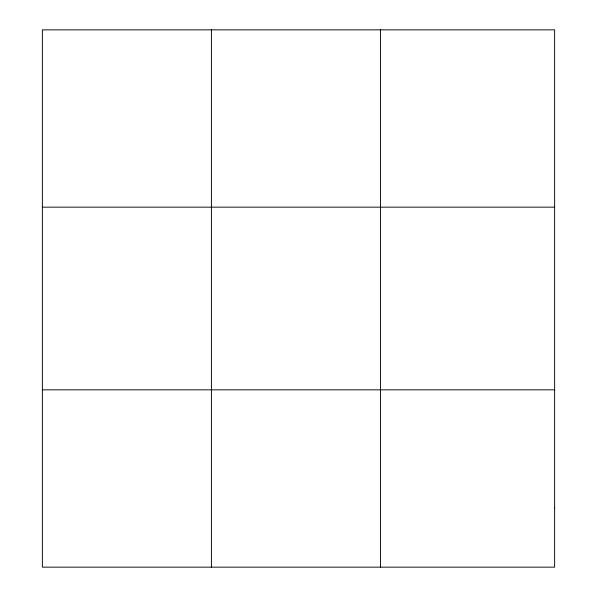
<?xml version="1.0" encoding="UTF-8"?>
<svg xmlns="http://www.w3.org/2000/svg" width="597" height="597" viewBox="0 0 597 597"><rect width="100%" height="100%" fill="white"/><g stroke="black" fill="none" stroke-linecap="round" stroke-linejoin="round"><path stroke-width="0.9" d="M211.42 567.15L211.42 29.85M380.461 567.15L380.461 29.85M42.372 207.159L554.628 207.159M42.372 389.841L554.628 389.841M554.628 508.047L554.628 567.15L42.372 567.15L42.372 29.85L554.628 29.85L554.628 508.047"/></g></svg>
